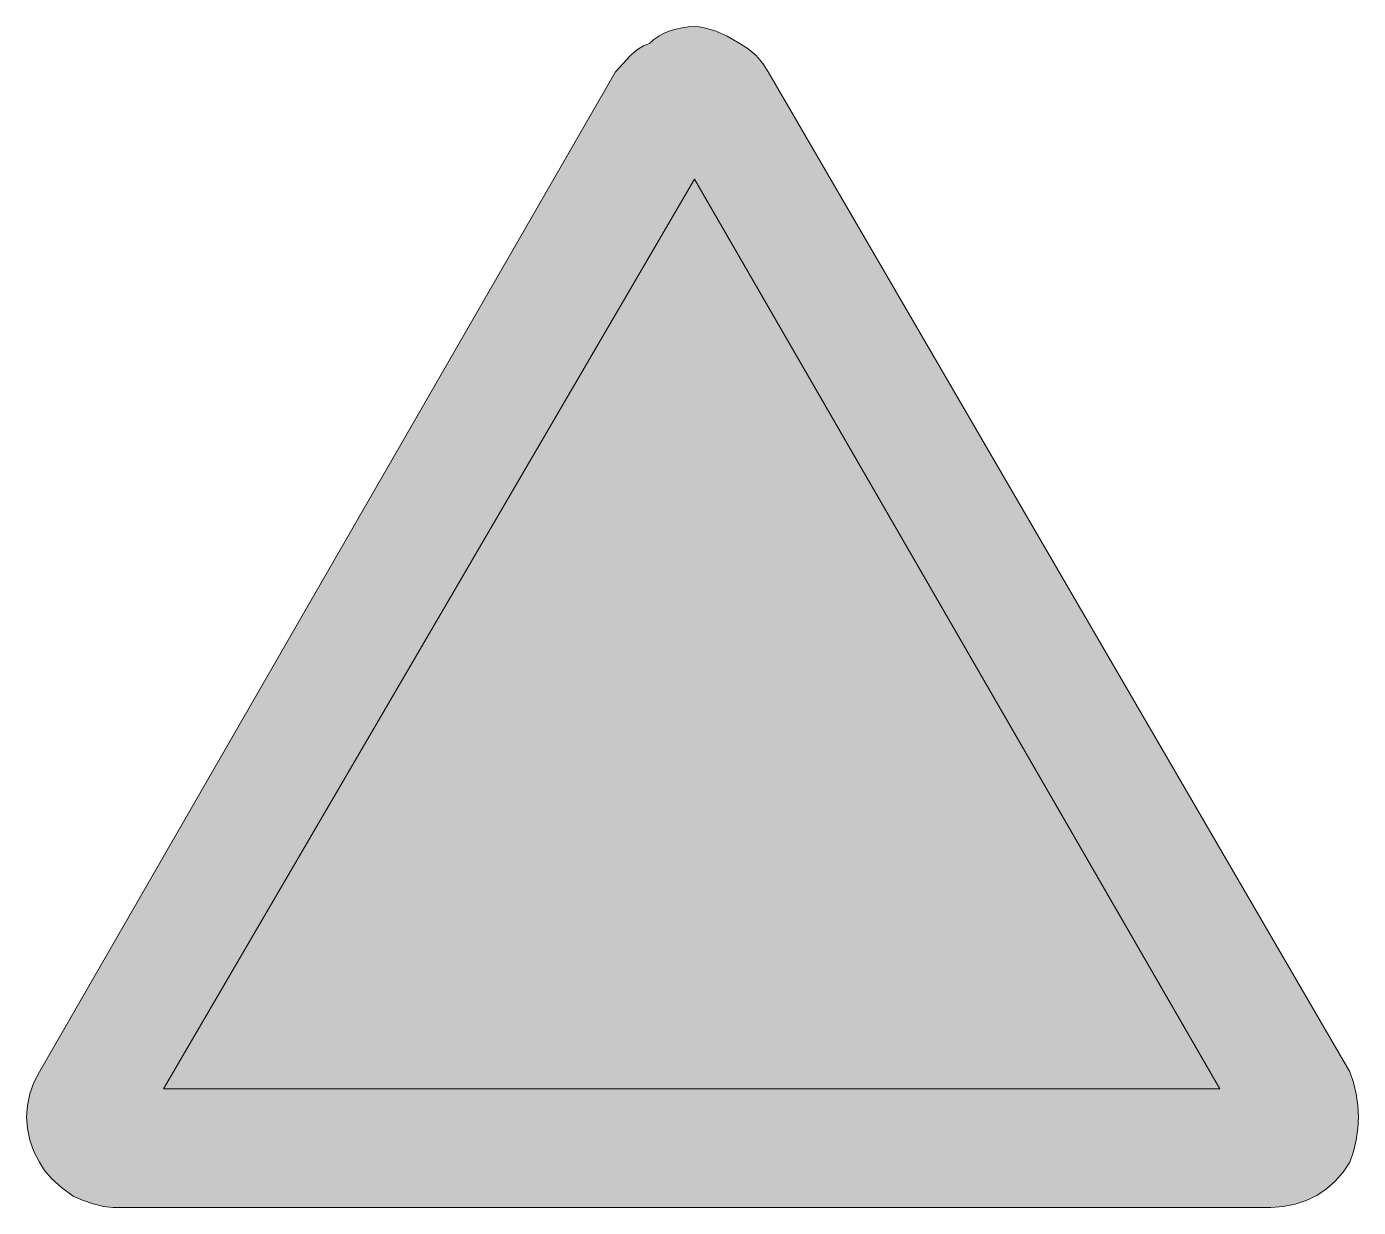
# Model space of a CAD drawing. Header units: metres. Extents: x 142 to 424, y 11 to 261.
import ezdxf

# ---------------------------------------------------------------- set-up
doc = ezdxf.new("R2010")
doc.units = ezdxf.units.M
doc.layers.add('FILL_RED_FF0000', color=7, linetype='Continuous', true_color=0xff0000)
doc.layers.add('FILL_WHITE_FFFFFF', color=7, linetype='Continuous', true_color=0xffffff)

msp = doc.modelspace()

# ---------------------------------------------------------------- hatches: boundary and pattern name
at = {"layer": 'FILL_RED_FF0000', "true_color": 0xff0000}
h = msp.add_hatch(color=7, dxfattribs=at)
h.dxf.hatch_style = 1
h.paths.add_polyline_path([(423.46, 37.06), (424.02, 34.67), (424.36, 32.23), (424.47, 29.76), (424.36, 27.29), (424.02, 24.85), (423.46, 22.46), (422.67, 20.16), (421.21, 18.02), (419.54, 16.13), (417.67, 14.49), (415.62, 13.11), (413.4, 12.02), (411.03, 11.22), (408.51, 10.73), (405.87, 10.56), (159.87, 10.56), (157.88, 10.77), (155.67, 11.31), (153.46, 12.08), (151.47, 12.96), (149, 14.76), (146.97, 16.56), (145.4, 18.36), (144.27, 20.16), (143.09, 22.46), (142.25, 24.85), (141.74, 27.29), (141.57, 29.76), (141.74, 32.23), (142.25, 34.67), (143.09, 37.06), (144.27, 39.36), (266.67, 251.76), (269.82, 255.21), (270.64, 255.97), (271.56, 256.65), (272.63, 257.26), (273.87, 257.76), (274.82, 258.6), (275.88, 259.33), (277.01, 259.95), (278.22, 260.46), (279.48, 260.85), (280.79, 261.13), (282.12, 261.3), (283.47, 261.36), (284.42, 261.3), (285.48, 261.13), (287.82, 260.46), (290.39, 259.33), (293.07, 257.76), (294.85, 256.65), (296.52, 255.21), (297.96, 253.54), (299.07, 251.76), (422.67, 39.36), (423.46, 37.06)])
at = {"layer": 'FILL_WHITE_FFFFFF', "true_color": 0xffffff}
h = msp.add_hatch(color=7, dxfattribs=at)
h.dxf.hatch_style = 1
h.paths.add_polyline_path([(283.47, 228.96), (395.07, 35.76), (170.67, 35.76), (283.47, 228.96)])

# ---------------------------------------------------------------- linework, layer by layer
at = {"layer": 'FILL_RED_FF0000', "lineweight": 0, "true_color": 0xff0000}
msp.add_lwpolyline([(423.46, 37.06), (424.02, 34.67), (424.36, 32.23), (424.47, 29.76), (424.36, 27.29), (424.02, 24.85), (423.46, 22.46), (422.67, 20.16), (421.21, 18.02), (419.54, 16.13), (417.67, 14.49), (415.62, 13.11), (413.4, 12.02), (411.03, 11.22), (408.51, 10.73), (405.87, 10.56), (159.87, 10.56), (157.88, 10.77), (155.67, 11.31), (153.46, 12.08), (151.47, 12.96), (149, 14.76), (146.97, 16.56), (145.4, 18.36), (144.27, 20.16), (143.09, 22.46), (142.25, 24.85), (141.74, 27.29), (141.57, 29.76), (141.74, 32.23), (142.25, 34.67), (143.09, 37.06), (144.27, 39.36), (266.67, 251.76), (269.82, 255.21), (270.64, 255.97), (271.56, 256.65), (272.63, 257.26), (273.87, 257.76), (274.82, 258.6), (275.88, 259.33), (277.01, 259.95), (278.22, 260.46), (279.48, 260.85), (280.79, 261.13), (282.12, 261.3), (283.47, 261.36), (284.42, 261.3), (285.48, 261.13), (287.82, 260.46), (290.39, 259.33), (293.07, 257.76), (294.85, 256.65), (296.52, 255.21), (297.96, 253.54), (299.07, 251.76), (422.67, 39.36)], close=True, dxfattribs=at)
at = {"layer": 'FILL_WHITE_FFFFFF', "lineweight": 0, "true_color": 0xff0000}
msp.add_lwpolyline([(283.47, 228.96), (395.07, 35.76), (170.67, 35.76)], close=True, dxfattribs=at)

doc.saveas('drawing.dxf')
